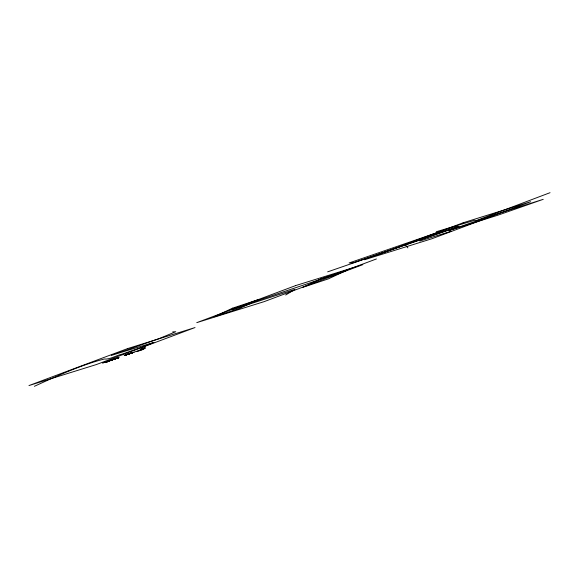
<?xml version="1.0" encoding="UTF-8"?>
<svg xmlns="http://www.w3.org/2000/svg" width="579" height="579" viewBox="0 0 579 579"><rect width="100%" height="100%" fill="white"/><g stroke="black" fill="none" stroke-linecap="round" stroke-linejoin="round"><path stroke-width="0.87" d="M129.291 353.878C137.722 350.831 120.338 356.729 129.124 353.928L145.3 348.167L140.719 349.267L145.351 347.205M285.671 295.029L294.906 289.37L232.15 309.751L232.034 309.157L335.024 274.432L376.422 258.951M34.378 386.309C56.771 376.06 81.255 364.9 104.343 359.002C109.525 359.762 116.849 355.159 122.48 354.008C132.982 350.215 143.701 346.872 153.92 342.384L111.219 355.455L159.254 338.534L175.755 331.709L172.68 331.897M128.552 353.95L129.182 353.74M475.272 220.954L550.05 192.691M128.777 353.841L124.782 355.34L133.496 352.372L128.777 353.841L129.551 353.87M125.933 355.057L128.784 353.986L125.353 355.036M129.493 353.718L132.345 352.654M136.796 351.67L143.91 349.123L138.265 350.765M327.649 271.862L457.967 226.845M124.188 355.542L128.589 354.044M129.689 353.668L134.082 352.17M118.84 357.612L106.413 361.897L109.156 361.245M118.123 357.88L117.016 358.249A54.592 1.527 -18.7 0 1 114.483 359.089L108.411 361.31L109.511 361.108M113.723 359.306L114.729 358.973A69.632 1.947 -18.7 0 0 118.485 357.75M119.013 357.547A65.97 1.846 -18.7 0 1 113.831 359.241L109.214 360.746M113.831 359.241L105.255 362.179L108.975 361.31M111.03 360.145L103.844 362.599L108.62 361.448M108.7 360.898L102.526 362.99L108.801 361.376M419.818 241.03L450.853 231.354M129.558 353.726L132.924 352.676M436.284 231.738L474.983 220.194M109.33 361.18L107.404 361.607L114.903 358.929A69.943 1.954 -18.7 0 0 118.304 357.815M405.944 245.482L407.884 247.906M118.659 357.677A58.074 1.621 -18.7 0 1 114.57 359.016M449.065 230.536L497.622 215.287L543.247 199.328L494.625 214.671L449.065 230.536M232.628 308.144L214.143 316.778L239.923 308.252L258.415 299.618L232.628 308.144M320.998 278.796L302.506 287.43L328.286 278.904L346.778 270.27L320.998 278.796M127.597 348.587L28.95 385.571L96.403 364.538L195.043 327.555L127.597 348.587M295.399 285.671L196.751 322.655L264.205 301.623L362.845 264.639L295.399 285.671M463.193 222.756L364.553 259.747L431.999 238.707L530.646 201.724L463.193 222.756M454.718 226.555L349.13 262.946L353.27 262.765L458.858 226.375L454.718 226.555"/></g></svg>
